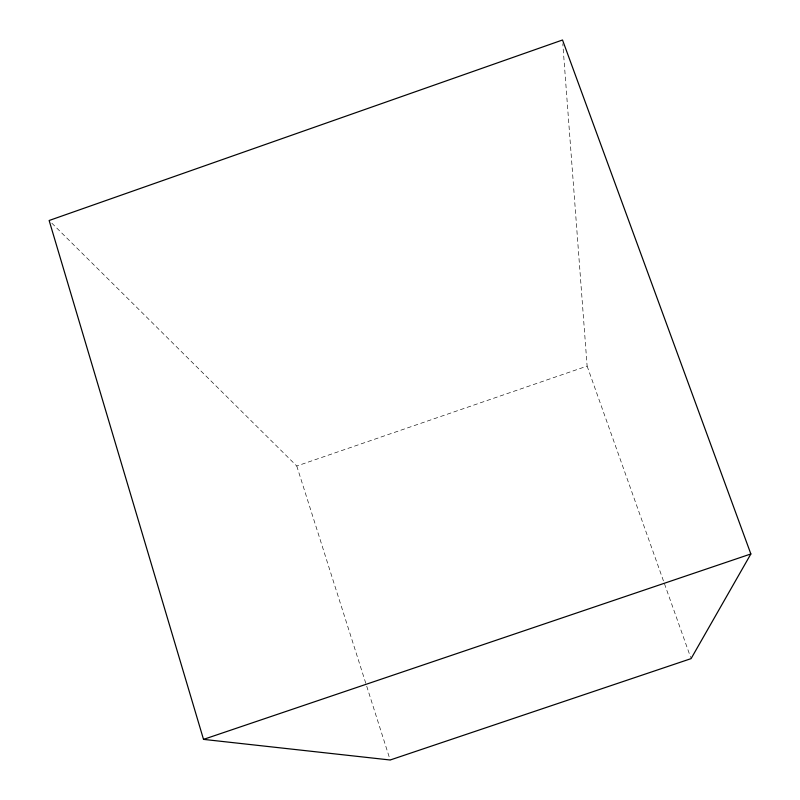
<?xml version="1.0" encoding="UTF-8"?>
<svg xmlns="http://www.w3.org/2000/svg" width="800" height="800" viewBox="0 0 800 800"><rect width="100%" height="100%" fill="white"/><g stroke="black" fill="none" stroke-linecap="round" stroke-linejoin="round"><path stroke-width="0.6" stroke-dasharray="4 3" d="M51.8 223.14L296.77 466.02L587.12 366.09L562.8 43.73M587.12 366.09L690.66 657.45M296.77 466.02L366.34 685.02M366.72 686.21L390.17 760"/><path stroke-width="1.2" d="M750.86 553.96L691.08 658.63L390.17 760L203.52 739.38L49.14 220.5L562.52 40L750.86 553.96L203.52 739.38"/></g></svg>
